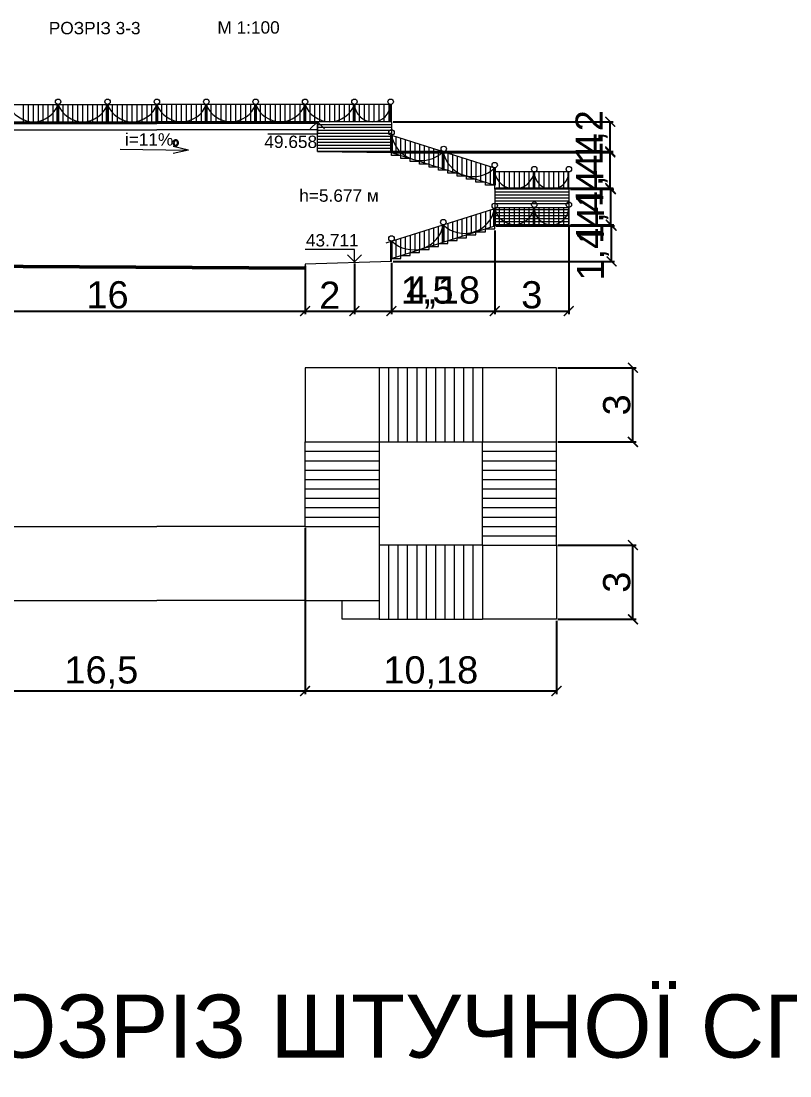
# Model space of a CAD drawing. Header units: millimetres. Extents: x -2123 to 34701, y -1286 to 835.
# Drawn here: x 32.93 to 64.07, y -354.2 to -311.5 of the extents above; entities that cross this region are included whole.
import ezdxf

# ---------------------------------------------------------------- set-up
doc = ezdxf.new("R2010")
doc.units = ezdxf.units.MM
doc.layers.get('0').update_dxf_attribs({"lineweight": 15})
doc.layers.add('RAZMERU', color=7, linetype='Continuous', lineweight=15)
doc.layers.add('вертикалка', color=6, linetype='Continuous', lineweight=15)
doc.styles.get("Standard").update_dxf_attribs({"font": 'arial.ttf'})
doc.dimstyles.new('Переход', dxfattribs={"dimscale": 0.1, "dimtxt": 11, "dimasz": 4, "dimexe": 1.25, "dimexo": 0.625, "dimgap": 0.9, "dimtad": 1, "dimtxsty": 'Standard', "dimblk": 'ARCHTICK', "dimcen": 2.5, "dimadec": 0, "dimazin": 0, "dimtfac": 1, "dimtmove": 0, "dimatfit": 3, "dimldrblk": 'ARCHTICK', "dimfxl": 1, "dimarcsym": 0})

# ---------------------------------------------------------------- blocks, each defined once
blk = doc.blocks.new('21')
blk.add_lwpolyline([(0, 0), (0, 700)])
blk = doc.blocks.new('_ArchTick')
at = {"color": 0, "linetype": 'ByBlock', "const_width": 0.15}
blk.add_lwpolyline([(-0.5, -0.5), (0.5, 0.5)], dxfattribs=at)
blk = doc.blocks.new('*D326')
at = {"layer": 'Defpoints', "color": 0, "transparency": 16777216}
for p in [(28.433, -321.405), (44.433, -321.551), (44.433, -323.243)]:
    blk.add_point(p, dxfattribs=at)
at = {"layer": 'RAZMERU', "color": 0, "lineweight": -2, "transparency": 16777216}
for p, q in [((28.433, -321.467), (28.433, -323.368)), ((44.433, -321.614), (44.433, -323.368)), ((28.433, -323.243), (44.433, -323.243))]:
    blk.add_line(p, q, dxfattribs=at)
at = {"layer": 'RAZMERU', "color": 0, "lineweight": -2, "transparency": 16777216, "xscale": 0.4, "yscale": 0.4, "zscale": 0.4, "rotation": 180}
blk.add_blockref('_ArchTick', (28.433, -323.243), dxfattribs=at)
at = {"layer": 'RAZMERU', "color": 0, "lineweight": -2, "transparency": 16777216, "xscale": 0.4, "yscale": 0.4, "zscale": 0.4}
blk.add_blockref('_ArchTick', (44.433, -323.243), dxfattribs=at)
at = {"layer": 'RAZMERU', "color": 0, "transparency": 16777216, "insert": (36.433, -322.591), "char_height": 1.1, "attachment_point": 5}
blk.add_mtext('16', dxfattribs=at)
blk = doc.blocks.new('*D327')
at = {"layer": 'Defpoints', "color": 0, "transparency": 16777216}
for p in [(44.433, -321.35), (46.433, -321.255), (46.433, -323.243)]:
    blk.add_point(p, dxfattribs=at)
at = {"layer": 'RAZMERU', "color": 0, "lineweight": -2, "transparency": 16777216}
for p, q in [((44.433, -321.412), (44.433, -323.368)), ((46.433, -321.317), (46.433, -323.368)), ((44.433, -323.243), (46.433, -323.243))]:
    blk.add_line(p, q, dxfattribs=at)
at = {"layer": 'RAZMERU', "color": 0, "lineweight": -2, "transparency": 16777216, "xscale": 0.4, "yscale": 0.4, "zscale": 0.4, "rotation": 180}
blk.add_blockref('_ArchTick', (44.433, -323.243), dxfattribs=at)
at = {"layer": 'RAZMERU', "color": 0, "lineweight": -2, "transparency": 16777216, "xscale": 0.4, "yscale": 0.4, "zscale": 0.4}
blk.add_blockref('_ArchTick', (46.433, -323.243), dxfattribs=at)
at = {"layer": 'RAZMERU', "color": 0, "transparency": 16777216, "insert": (45.433, -322.6), "char_height": 1.1, "attachment_point": 5}
blk.add_mtext('2', dxfattribs=at)
blk = doc.blocks.new('*D328')
at = {"layer": 'Defpoints', "color": 0, "transparency": 16777216}
for p in [(46.433, -321.255), (47.933, -321.232), (47.933, -323.243)]:
    blk.add_point(p, dxfattribs=at)
at = {"layer": 'RAZMERU', "color": 0, "lineweight": -2, "transparency": 16777216}
for p, q in [((46.433, -321.317), (46.433, -323.368)), ((47.933, -321.295), (47.933, -323.368)), ((46.433, -323.243), (47.933, -323.243)), ((47.933, -323.243), (50.42, -323.243))]:
    blk.add_line(p, q, dxfattribs=at)
at = {"layer": 'RAZMERU', "color": 0, "lineweight": -2, "transparency": 16777216, "xscale": 0.4, "yscale": 0.4, "zscale": 0.4, "rotation": 180}
blk.add_blockref('_ArchTick', (46.433, -323.243), dxfattribs=at)
at = {"layer": 'RAZMERU', "color": 0, "lineweight": -2, "transparency": 16777216, "xscale": 0.4, "yscale": 0.4, "zscale": 0.4}
blk.add_blockref('_ArchTick', (47.933, -323.243), dxfattribs=at)
at = {"layer": 'RAZMERU', "color": 0, "transparency": 16777216, "insert": (49.377, -322.492), "char_height": 1.1, "attachment_point": 5}
blk.add_mtext('1,5', dxfattribs=at)
blk = doc.blocks.new('*D329')
at = {"layer": 'Defpoints', "color": 0, "transparency": 16777216}
for p in [(52.113, -319.912), (47.933, -321.232), (52.113, -323.243)]:
    blk.add_point(p, dxfattribs=at)
at = {"layer": 'RAZMERU', "color": 0, "lineweight": -2, "transparency": 16777216}
for p, q in [((52.113, -319.975), (52.113, -323.368)), ((47.933, -321.295), (47.933, -323.368)), ((47.933, -323.243), (52.113, -323.243))]:
    blk.add_line(p, q, dxfattribs=at)
at = {"layer": 'RAZMERU', "color": 0, "lineweight": -2, "transparency": 16777216, "xscale": 0.4, "yscale": 0.4, "zscale": 0.4, "rotation": 180}
blk.add_blockref('_ArchTick', (47.933, -323.243), dxfattribs=at)
at = {"layer": 'RAZMERU', "color": 0, "lineweight": -2, "transparency": 16777216, "xscale": 0.4, "yscale": 0.4, "zscale": 0.4}
blk.add_blockref('_ArchTick', (52.113, -323.243), dxfattribs=at)
at = {"layer": 'RAZMERU', "color": 0, "transparency": 16777216, "insert": (50.023, -322.492), "char_height": 1.1, "attachment_point": 5}
blk.add_mtext('4,18', dxfattribs=at)
blk = doc.blocks.new('*D330')
at = {"layer": 'Defpoints', "color": 0, "transparency": 16777216}
for p in [(55.113, -319.747), (52.113, -319.912), (55.113, -323.243)]:
    blk.add_point(p, dxfattribs=at)
at = {"layer": 'RAZMERU', "color": 0, "lineweight": -2, "transparency": 16777216}
for p, q in [((55.113, -319.81), (55.113, -323.368)), ((52.113, -319.975), (52.113, -323.368)), ((52.113, -323.243), (55.113, -323.243))]:
    blk.add_line(p, q, dxfattribs=at)
at = {"layer": 'RAZMERU', "color": 0, "lineweight": -2, "transparency": 16777216, "xscale": 0.4, "yscale": 0.4, "zscale": 0.4, "rotation": 180}
blk.add_blockref('_ArchTick', (52.113, -323.243), dxfattribs=at)
at = {"layer": 'RAZMERU', "color": 0, "lineweight": -2, "transparency": 16777216, "xscale": 0.4, "yscale": 0.4, "zscale": 0.4}
blk.add_blockref('_ArchTick', (55.113, -323.243), dxfattribs=at)
at = {"layer": 'RAZMERU', "color": 0, "transparency": 16777216, "insert": (53.613, -322.591), "char_height": 1.1, "attachment_point": 5}
blk.add_mtext('3', dxfattribs=at)
blk = doc.blocks.new('*D336')
at = {"layer": 'Defpoints', "color": 0, "transparency": 16777216}
for p in [(52.113, -319.792), (56.845, -319.792), (47.933, -321.232)]:
    blk.add_point(p, dxfattribs=at)
at = {"layer": 'RAZMERU', "color": 0, "lineweight": -2, "transparency": 16777216}
for p, q in [((52.175, -319.792), (56.97, -319.792)), ((56.845, -321.232), (56.845, -319.792)), ((47.995, -321.232), (56.97, -321.232))]:
    blk.add_line(p, q, dxfattribs=at)
at = {"layer": 'RAZMERU', "color": 0, "lineweight": -2, "transparency": 16777216, "xscale": 0.4, "yscale": 0.4, "zscale": 0.4}
for p, rotation in [((56.845, -319.792), 90), ((56.845, -321.232), 270)]:
    blk.add_blockref('_ArchTick', p, dxfattribs=dict(at, rotation=rotation))
at = {"layer": 'RAZMERU', "color": 0, "transparency": 16777216, "insert": (56.094, -320.512), "char_height": 1.1, "attachment_point": 5, "rotation": 90}
blk.add_mtext('1,44', dxfattribs=at)
blk = doc.blocks.new('*D337')
at = {"layer": 'Defpoints', "color": 0, "transparency": 16777216}
for p in [(55.113, -318.307), (56.813, -318.307), (55.113, -319.747)]:
    blk.add_point(p, dxfattribs=at)
at = {"layer": 'RAZMERU', "color": 0, "lineweight": -2, "transparency": 16777216}
for p, q in [((55.175, -318.307), (56.938, -318.307)), ((56.813, -319.747), (56.813, -318.307)), ((55.175, -319.747), (56.938, -319.747))]:
    blk.add_line(p, q, dxfattribs=at)
at = {"layer": 'RAZMERU', "color": 0, "lineweight": -2, "transparency": 16777216, "xscale": 0.4, "yscale": 0.4, "zscale": 0.4}
for p, rotation in [((56.813, -318.307), 90), ((56.813, -319.747), 270)]:
    blk.add_blockref('_ArchTick', p, dxfattribs=dict(at, rotation=rotation))
at = {"layer": 'RAZMERU', "color": 0, "transparency": 16777216, "insert": (56.062, -319.027), "char_height": 1.1, "attachment_point": 5, "rotation": 90}
blk.add_mtext('1,44', dxfattribs=at)
blk = doc.blocks.new('*D338')
at = {"layer": 'Defpoints', "color": 0, "transparency": 16777216}
for p in [(47.933, -316.822), (56.789, -316.822), (52.113, -318.262)]:
    blk.add_point(p, dxfattribs=at)
at = {"layer": 'RAZMERU', "color": 0, "lineweight": -2, "transparency": 16777216}
for p, q in [((47.995, -316.822), (56.914, -316.822)), ((56.789, -318.262), (56.789, -316.822)), ((52.175, -318.262), (56.914, -318.262))]:
    blk.add_line(p, q, dxfattribs=at)
at = {"layer": 'RAZMERU', "color": 0, "lineweight": -2, "transparency": 16777216, "xscale": 0.4, "yscale": 0.4, "zscale": 0.4}
for p, rotation in [((56.789, -316.822), 90), ((56.789, -318.262), 270)]:
    blk.add_blockref('_ArchTick', p, dxfattribs=dict(at, rotation=rotation))
at = {"layer": 'RAZMERU', "color": 0, "transparency": 16777216, "insert": (56.038, -317.542), "char_height": 1.1, "attachment_point": 5, "rotation": 90}
blk.add_mtext('1,44', dxfattribs=at)
blk = doc.blocks.new('*D339')
at = {"layer": 'Defpoints', "color": 0, "transparency": 16777216}
for p in [(47.933, -315.577), (56.789, -315.577), (47.933, -316.777)]:
    blk.add_point(p, dxfattribs=at)
at = {"layer": 'RAZMERU', "color": 0, "lineweight": -2, "transparency": 16777216}
for p, q in [((47.995, -315.577), (56.914, -315.577)), ((56.789, -316.777), (56.789, -315.577)), ((47.995, -316.777), (56.914, -316.777))]:
    blk.add_line(p, q, dxfattribs=at)
at = {"layer": 'RAZMERU', "color": 0, "lineweight": -2, "transparency": 16777216, "xscale": 0.4, "yscale": 0.4, "zscale": 0.4}
for p, rotation in [((56.789, -315.577), 90), ((56.789, -316.777), 270)]:
    blk.add_blockref('_ArchTick', p, dxfattribs=dict(at, rotation=rotation))
at = {"layer": 'RAZMERU', "color": 0, "transparency": 16777216, "insert": (56.038, -316.177), "char_height": 1.1, "attachment_point": 5, "rotation": 90}
blk.add_mtext('1,2', dxfattribs=at)
blk = doc.blocks.new('*D342')
at = {"layer": 'Defpoints', "color": 0, "transparency": 16777216}
for p in [(27.933, -331.96), (44.433, -331.96), (44.433, -338.621)]:
    blk.add_point(p, dxfattribs=at)
at = {"layer": 'RAZMERU', "color": 0, "lineweight": -2, "transparency": 16777216}
for p, q in [((27.933, -332.023), (27.933, -338.746)), ((44.433, -332.023), (44.433, -338.746)), ((27.933, -338.621), (44.433, -338.621))]:
    blk.add_line(p, q, dxfattribs=at)
at = {"layer": 'RAZMERU', "color": 0, "lineweight": -2, "transparency": 16777216, "xscale": 0.4, "yscale": 0.4, "zscale": 0.4, "rotation": 180}
blk.add_blockref('_ArchTick', (27.933, -338.621), dxfattribs=at)
at = {"layer": 'RAZMERU', "color": 0, "lineweight": -2, "transparency": 16777216, "xscale": 0.4, "yscale": 0.4, "zscale": 0.4}
blk.add_blockref('_ArchTick', (44.433, -338.621), dxfattribs=at)
at = {"layer": 'RAZMERU', "color": 0, "transparency": 16777216, "insert": (36.183, -337.87), "char_height": 1.1, "attachment_point": 5}
blk.add_mtext('16,5', dxfattribs=at)
blk = doc.blocks.new('*D343')
at = {"layer": 'Defpoints', "color": 0, "transparency": 16777216}
for p in [(44.433, -331.96), (54.613, -335.719), (54.613, -338.621)]:
    blk.add_point(p, dxfattribs=at)
at = {"layer": 'RAZMERU', "color": 0, "lineweight": -2, "transparency": 16777216}
for p, q in [((44.433, -332.023), (44.433, -338.746)), ((54.613, -335.782), (54.613, -338.746)), ((44.433, -338.621), (54.613, -338.621))]:
    blk.add_line(p, q, dxfattribs=at)
at = {"layer": 'RAZMERU', "color": 0, "lineweight": -2, "transparency": 16777216, "xscale": 0.4, "yscale": 0.4, "zscale": 0.4, "rotation": 180}
blk.add_blockref('_ArchTick', (44.433, -338.621), dxfattribs=at)
at = {"layer": 'RAZMERU', "color": 0, "lineweight": -2, "transparency": 16777216, "xscale": 0.4, "yscale": 0.4, "zscale": 0.4}
blk.add_blockref('_ArchTick', (54.613, -338.621), dxfattribs=at)
at = {"layer": 'RAZMERU', "color": 0, "transparency": 16777216, "insert": (49.523, -337.87), "char_height": 1.1, "attachment_point": 5}
blk.add_mtext('10,18', dxfattribs=at)
blk = doc.blocks.new('*D344')
at = {"layer": 'Defpoints', "color": 0, "transparency": 16777216}
for p in [(54.613, -332.719), (57.71, -332.719), (54.613, -335.719)]:
    blk.add_point(p, dxfattribs=at)
at = {"layer": 'RAZMERU', "color": 0, "lineweight": -2, "transparency": 16777216}
for p, q in [((54.675, -332.719), (57.835, -332.719)), ((57.71, -335.719), (57.71, -332.719)), ((54.675, -335.719), (57.835, -335.719))]:
    blk.add_line(p, q, dxfattribs=at)
at = {"layer": 'RAZMERU', "color": 0, "lineweight": -2, "transparency": 16777216, "xscale": 0.4, "yscale": 0.4, "zscale": 0.4}
for p, rotation in [((57.71, -332.719), 90), ((57.71, -335.719), 270)]:
    blk.add_blockref('_ArchTick', p, dxfattribs=dict(at, rotation=rotation))
at = {"layer": 'RAZMERU', "color": 0, "transparency": 16777216, "insert": (57.058, -334.219), "char_height": 1.1, "attachment_point": 5, "rotation": 90}
blk.add_mtext('3', dxfattribs=at)
blk = doc.blocks.new('*D345')
at = {"layer": 'Defpoints', "color": 0, "transparency": 16777216}
for p in [(54.613, -325.54), (57.71, -325.54), (54.613, -328.54)]:
    blk.add_point(p, dxfattribs=at)
at = {"layer": 'RAZMERU', "color": 0, "lineweight": -2, "transparency": 16777216}
for p, q in [((54.675, -325.54), (57.835, -325.54)), ((57.71, -328.54), (57.71, -325.54)), ((54.675, -328.54), (57.835, -328.54))]:
    blk.add_line(p, q, dxfattribs=at)
at = {"layer": 'RAZMERU', "color": 0, "lineweight": -2, "transparency": 16777216, "xscale": 0.4, "yscale": 0.4, "zscale": 0.4}
for p, rotation in [((57.71, -325.54), 90), ((57.71, -328.54), 270)]:
    blk.add_blockref('_ArchTick', p, dxfattribs=dict(at, rotation=rotation))
at = {"layer": 'RAZMERU', "color": 0, "transparency": 16777216, "insert": (57.058, -327.04), "char_height": 1.1, "attachment_point": 5, "rotation": 90}
blk.add_mtext('3', dxfattribs=at)

msp = doc.modelspace()

# ---------------------------------------------------------------- linework, layer by layer
for p, q in [((55.113, -317.607), (52.113, -317.607)), ((53.683, -318.307), (53.683, -317.607)), ((53.743, -318.307), (53.743, -317.607)), ((55.083, -318.307), (55.083, -317.607)), ((55.113, -318.307), (55.113, -317.607)), ((53.683, -319.747), (53.683, -319.047)), ((53.743, -319.747), (53.743, -319.047)), ((47.433, -325.54), (44.433, -325.54)), ((44.433, -325.54), (44.433, -328.54)), ((44.433, -328.54), (47.433, -328.54)), ((51.613, -328.539), (54.613, -328.539)), ((44.433, -328.92), (47.433, -328.92)), ((51.613, -328.919), (54.613, -328.919)), ((44.433, -329.3), (47.433, -329.3)), ((51.613, -329.299), (54.613, -329.299)), ((44.433, -329.68), (47.433, -329.68)), ((44.433, -330.06), (47.433, -330.06)), ((51.613, -329.679), (54.613, -329.679)), ((51.613, -330.059), (54.613, -330.059)), ((44.433, -330.44), (47.433, -330.44)), ((51.613, -330.439), (54.613, -330.439)), ((44.433, -330.82), (47.433, -330.82)), ((51.613, -330.819), (54.613, -330.819)), ((44.433, -331.2), (47.433, -331.2)), ((51.613, -331.199), (54.613, -331.199)), ((44.433, -331.58), (47.433, -331.58)), ((51.613, -331.579), (54.613, -331.579)), ((44.433, -331.96), (47.433, -331.96)), ((51.613, -331.959), (54.613, -331.959)), ((51.613, -332.339), (54.613, -332.339)), ((51.613, -332.719), (54.613, -332.719)), ((54.613, -332.719), (54.613, -335.719)), ((44.433, -334.96), (47.433, -334.96)), ((54.613, -335.719), (51.613, -335.719))]:
    msp.add_line(p, q)
for points in [[(24.933, -314.877), (38.468, -314.877)], [(33.033, -315.577), (33.033, -314.877)], [(33.233, -315.577), (33.233, -314.877)], [(33.433, -315.577), (33.433, -314.877)], [(33.633, -315.577), (33.633, -314.877)], [(33.833, -315.577), (33.833, -314.877)], [(34.033, -315.577), (34.033, -314.877)], [(34.233, -315.577), (34.233, -314.877)], [(34.398, -315.577), (34.398, -314.877)], [(34.433, -315.577), (34.433, -314.877)], [(34.468, -315.577), (34.468, -314.877)], [(34.633, -315.577), (34.633, -314.877)], [(34.833, -315.577), (34.833, -314.877)], [(35.033, -315.577), (35.033, -314.877)], [(35.233, -315.577), (35.233, -314.877)], [(35.433, -315.577), (35.433, -314.877)], [(35.633, -315.577), (35.633, -314.877)], [(35.833, -315.577), (35.833, -314.877)], [(36.033, -315.577), (36.033, -314.877)], [(36.233, -315.577), (36.233, -314.877)], [(36.398, -315.577), (36.398, -314.877)], [(36.433, -315.577), (36.433, -314.877)], [(36.468, -315.577), (36.468, -314.877)], [(36.633, -315.577), (36.633, -314.877)], [(36.833, -315.577), (36.833, -314.877)], [(37.033, -315.577), (37.033, -314.877)], [(37.233, -315.577), (37.233, -314.877)], [(37.433, -315.577), (37.433, -314.877)], [(37.633, -315.577), (37.633, -314.877)], [(37.833, -315.577), (37.833, -314.877)], [(38.033, -315.577), (38.033, -314.877)], [(38.233, -315.577), (38.233, -314.877)], [(38.398, -315.577), (38.398, -314.877)], [(47.933, -314.877), (38.398, -314.877)], [(38.433, -315.577), (38.433, -314.877)], [(38.433, -315.577), (38.433, -314.877)], [(38.433, -315.577), (38.433, -314.877)], [(38.433, -315.577), (38.433, -314.877)], [(38.468, -315.577), (38.468, -314.877)], [(38.633, -315.577), (38.633, -314.877)], [(38.833, -315.577), (38.833, -314.877)], [(39.033, -315.577), (39.033, -314.877)], [(39.233, -315.577), (39.233, -314.877)], [(39.433, -315.577), (39.433, -314.877)], [(39.633, -315.577), (39.633, -314.877)], [(39.833, -315.577), (39.833, -314.877)], [(40.033, -315.577), (40.033, -314.877)], [(40.233, -315.577), (40.233, -314.877)], [(40.398, -315.577), (40.398, -314.877)], [(40.433, -315.577), (40.433, -314.877)], [(40.468, -315.577), (40.468, -314.877)], [(40.633, -315.577), (40.633, -314.877)], [(40.833, -315.577), (40.833, -314.877)], [(41.033, -315.577), (41.033, -314.877)], [(41.233, -315.577), (41.233, -314.877)], [(41.433, -315.577), (41.433, -314.877)], [(41.633, -315.577), (41.633, -314.877)], [(41.833, -315.577), (41.833, -314.877)], [(42.033, -315.577), (42.033, -314.877)], [(42.233, -315.577), (42.233, -314.877)], [(42.398, -315.577), (42.398, -314.877)], [(42.433, -315.577), (42.433, -314.877)], [(42.468, -315.577), (42.468, -314.877)], [(42.633, -315.577), (42.633, -314.877)], [(42.833, -315.577), (42.833, -314.877)], [(43.033, -315.577), (43.033, -314.877)], [(43.233, -315.577), (43.233, -314.877)], [(43.433, -315.577), (43.433, -314.877)], [(43.633, -315.577), (43.633, -314.877)], [(43.833, -315.577), (43.833, -314.877)], [(44.033, -315.577), (44.033, -314.877)], [(44.233, -315.577), (44.233, -314.877)], [(44.398, -315.577), (44.398, -314.877)], [(44.433, -315.577), (44.433, -314.877)], [(44.468, -315.577), (44.468, -314.877)], [(44.633, -315.577), (44.633, -314.877)], [(44.833, -315.577), (44.833, -314.877)], [(45.033, -315.577), (45.033, -314.877)], [(45.233, -315.577), (45.233, -314.877)], [(45.433, -315.577), (45.433, -314.877)], [(45.633, -315.577), (45.633, -314.877)], [(45.833, -315.577), (45.833, -314.877)], [(46.033, -315.577), (46.033, -314.877)], [(46.233, -315.577), (46.233, -314.877)], [(46.398, -315.577), (46.398, -314.877)], [(46.433, -315.577), (46.433, -314.877)], [(46.468, -315.577), (46.468, -314.877)], [(46.633, -315.577), (46.633, -314.877)], [(46.833, -315.577), (46.833, -314.877)], [(47.033, -315.577), (47.033, -314.877)], [(47.233, -315.577), (47.233, -314.877)], [(47.433, -315.577), (47.433, -314.877)], [(47.633, -315.577), (47.633, -314.877)], [(47.833, -315.577), (47.833, -314.877)], [(47.863, -315.577), (47.863, -314.877)], [(47.898, -315.577), (47.898, -314.877)], [(47.933, -315.577), (47.933, -314.877)], [(27.933, -315.577), (38.433, -315.577)], [(27.933, -315.602), (38.433, -315.602)], [(27.933, -315.652), (38.433, -315.652)], [(27.933, -315.902), (38.433, -315.902)], [(47.933, -315.577), (38.433, -315.577)], [(44.931, -315.602), (38.433, -315.602)], [(44.931, -315.652), (38.433, -315.652)], [(44.931, -315.902), (38.433, -315.902)], [(44.931, -315.577), (44.931, -316.077), (42.931, -316.077)], [(44.931, -315.577), (44.643, -315.865)], [(44.931, -315.577), (45.22, -315.865)], [(44.933, -316.777), (44.933, -315.577)], [(47.933, -315.697), (44.933, -315.697)], [(47.933, -315.817), (44.933, -315.817)], [(47.933, -315.937), (44.933, -315.937)], [(47.933, -315.577), (47.933, -316.822)], [(47.933, -316.057), (44.933, -316.057)], [(47.933, -316.177), (44.933, -316.177)], [(47.933, -316.297), (44.933, -316.297)], [(47.893, -316.115), (47.893, -316.822)], [(47.933, -316.122), (52.143, -317.452)], [(47.933, -316.122), (47.933, -316.822)], [(47.966, -316.117), (47.966, -316.833)], [(47.933, -316.417), (44.933, -316.417)], [(47.933, -316.537), (44.933, -316.537)], [(47.933, -316.657), (44.933, -316.657)], [(47.933, -316.777), (44.933, -316.777)], [(44.933, -316.777), (47.933, -316.822)], [(52.113, -318.262), (52.113, -318.142), (51.733, -318.142), (51.733, -318.022), (51.353, -318.022), (51.353, -317.902), (50.973, -317.902), (50.973, -317.782), (50.593, -317.782), (50.593, -317.662), (50.213, -317.662), (50.213, -317.542), (49.833, -317.542), (49.833, -317.422), (49.453, -317.422), (49.453, -317.302), (49.073, -317.302), (49.073, -317.182), (48.693, -317.182), (48.693, -317.062), (48.313, -317.062), (48.313, -316.942), (47.933, -316.942), (47.933, -316.822)], [(47.933, -316.822), (52.113, -318.142)], [(49.998, -317.474), (49.998, -316.774)], [(50.061, -317.494), (50.061, -316.794)], [(52.083, -318.133), (52.083, -317.433)], [(52.143, -318.142), (52.143, -317.437)], [(52.113, -318.262), (52.113, -319.747)], [(55.113, -318.307), (52.113, -318.262)], [(55.113, -318.307), (52.113, -318.307)], [(52.113, -318.319), (52.113, -319.759)], [(55.113, -318.427), (52.113, -318.427)], [(55.113, -318.307), (55.113, -319.747)], [(55.113, -318.547), (52.113, -318.547)], [(55.113, -318.667), (52.113, -318.667)], [(55.113, -318.787), (52.113, -318.787)], [(55.113, -318.907), (52.113, -318.907)], [(47.718, -320.48), (52.113, -319.092)], [(52.078, -319.803), (52.078, -319.103)], [(52.113, -319.047), (55.113, -319.047)], [(52.113, -319.792), (52.113, -319.058)], [(55.113, -319.147), (52.113, -319.147)], [(55.113, -319.267), (52.113, -319.267)], [(55.113, -319.387), (52.113, -319.387)], [(52.148, -319.792), (52.148, -319.087)], [(55.113, -319.747), (55.113, -319.047)], [(47.933, -321.232), (47.933, -321.112), (48.313, -321.112), (48.313, -320.992), (48.693, -320.992), (48.693, -320.872), (49.073, -320.872), (49.073, -320.752), (49.453, -320.752), (49.453, -320.632), (49.833, -320.632), (49.833, -320.512), (50.213, -320.512), (50.213, -320.392), (50.593, -320.392), (50.593, -320.272), (50.973, -320.272), (50.973, -320.152), (51.353, -320.152), (51.353, -320.032), (51.733, -320.032), (51.733, -319.912), (52.113, -319.912), (52.113, -319.792)], [(47.933, -321.112), (52.113, -319.792)], [(49.996, -320.461), (49.996, -319.761)], [(50.066, -320.439), (50.066, -319.739)], [(55.113, -319.507), (52.113, -319.507)], [(55.113, -319.627), (52.113, -319.627)], [(52.113, -319.792), (55.113, -319.747)], [(55.113, -319.747), (52.113, -319.747)], [(47.903, -321.233), (47.903, -320.422)], [(47.933, -321.112), (47.933, -320.412)], [(47.963, -321.103), (47.963, -320.403)], [(46.433, -321.255), (46.433, -320.755), (44.433, -320.755)], [(46.433, -321.255), (46.145, -320.967)], [(46.433, -321.255), (46.145, -320.967)], [(46.433, -321.255), (46.721, -320.967)], [(47.933, -321.232), (44.433, -321.35)], [(44.433, -321.35), (44.433, -321.5)], [(51.613, -325.54), (47.433, -325.54)], [(47.433, -325.54), (47.433, -328.54)], [(47.813, -325.54), (47.813, -328.54)], [(48.193, -325.54), (48.193, -328.54)], [(48.573, -325.54), (48.573, -328.54)], [(48.953, -325.54), (48.953, -328.54)], [(49.333, -325.54), (49.333, -328.54)], [(49.713, -325.54), (49.713, -328.54)], [(50.093, -325.54), (50.093, -328.54)], [(50.473, -325.54), (50.473, -328.54)], [(50.853, -325.54), (50.853, -328.54)], [(51.233, -325.54), (51.233, -328.54)], [(54.613, -328.54), (54.613, -325.54), (51.613, -325.54), (51.613, -328.539)], [(44.433, -331.96), (44.433, -328.54)], [(47.433, -328.54), (51.613, -328.54)], [(47.433, -328.54), (47.433, -332.719)], [(51.613, -332.719), (51.613, -328.539)], [(54.613, -332.719), (54.613, -328.539)], [(27.933, -331.96), (38.433, -331.96)], [(44.433, -331.96), (38.433, -331.96)], [(47.433, -332.719), (47.433, -335.719), (45.933, -335.719)], [(51.613, -332.719), (47.433, -332.719)], [(47.813, -332.719), (47.813, -335.719)], [(48.193, -332.719), (48.193, -335.719)], [(48.573, -332.719), (48.573, -335.719)], [(48.953, -332.719), (48.953, -335.719)], [(49.333, -332.719), (49.333, -335.719)], [(49.713, -332.719), (49.713, -335.719)], [(50.093, -332.719), (50.093, -335.719)], [(50.473, -332.719), (50.473, -335.719)], [(50.853, -332.719), (50.853, -335.719)], [(51.233, -332.719), (51.233, -335.719)], [(51.613, -332.719), (51.613, -335.719)], [(27.933, -334.96), (38.433, -334.96)], [(44.433, -334.96), (38.433, -334.96)], [(45.933, -335.719), (45.933, -334.96)], [(47.433, -335.719), (51.613, -335.719)]]:
    msp.add_lwpolyline(points)
at = {"lineweight": 50}
msp.add_lwpolyline([(44.433, -321.5), (28.433, -321.405)], dxfattribs=at)
for centre in [(34.433, -314.768), (36.433, -314.768), (38.433, -314.768), (38.433, -314.768), (40.433, -314.768), (42.433, -314.768), (44.433, -314.768), (46.433, -314.768), (47.898, -314.768), (47.933, -316.013), (50.048, -316.676), (52.113, -317.332), (53.715, -317.498), (55.115, -317.498), (52.113, -318.983), (53.715, -318.937), (55.115, -318.937), (50.031, -319.64), (47.933, -320.302)]:
    msp.add_circle(centre, 0.11)
for centre, radius, start, end in [((33.433, -314.513), 1.064, 200.016, 339.984), ((35.433, -314.513), 1.064, 200.016, 339.984), ((37.433, -314.513), 1.064, 200.016, 339.984), ((39.433, -314.513), 1.064, 200.016, 339.984), ((41.433, -314.513), 1.064, 200.016, 339.984), ((43.433, -314.513), 1.064, 200.016, 339.984), ((45.433, -314.513), 1.064, 200.016, 339.984), ((47.165, -314.844), 0.733, 182.5994, 357.4006), ((49.154, -315.908), 1.24, 189.9715, 314.9774), ((51.243, -316.571), 1.231, 190.0187, 314.9302), ((52.911, -317.484), 0.812, 188.7549, 351.2451), ((54.413, -317.607), 0.7, 180, 0), ((50.894, -318.858), 1.241, 225.9303, 349.1209), ((52.911, -318.924), 0.812, 188.7549, 351.2451), ((54.413, -319.047), 0.7, 180, 0), ((48.816, -319.528), 1.235, 225.3802, 349.6709)]:
    msp.add_arc(centre, radius, start, end)
at = {"lineweight": 30, "extrusion": (0, 0, -1)}
msp.add_ellipse((39.194, -316.436), major_axis=(0, 0.116), ratio=0.757775, dxfattribs=at)
at = {"layer": 'RAZMERU'}
for points in [[(36.951, -316.692), (39.715, -316.732)], [(39.715, -316.732), (39.093, -316.86)], [(39.715, -316.732), (39.097, -316.586)]]:
    msp.add_lwpolyline(points, dxfattribs=at)

# ---------------------------------------------------------------- block references
at = {"xscale": -0.001, "yscale": 0.001, "zscale": 0.001}
for p in [(48.124, -316.883), (48.314, -316.943), (48.505, -317.003), (48.696, -317.063), (48.886, -317.124), (49.077, -317.184), (49.268, -317.244), (49.459, -317.304), (49.649, -317.364), (49.84, -317.425), (50.031, -317.485), (50.222, -317.545), (50.412, -317.605), (50.603, -317.666), (50.794, -317.726), (50.984, -317.786), (51.175, -317.846), (51.366, -317.906), (51.557, -317.967), (51.747, -318.027), (51.938, -318.087), (52.113, -318.142), (52.113, -318.307), (52.313, -318.307), (52.513, -318.307), (52.713, -318.307), (52.913, -318.307), (53.113, -318.307), (53.313, -318.307), (53.513, -318.307), (53.713, -318.307), (53.913, -318.307), (54.113, -318.307), (54.313, -318.307), (54.513, -318.307), (54.713, -318.307), (54.913, -318.307), (51.175, -320.089), (51.366, -320.028), (51.557, -319.968), (51.747, -319.908), (51.938, -319.848), (52.313, -319.747), (52.513, -319.747), (52.713, -319.747), (52.913, -319.747), (53.113, -319.747), (53.313, -319.747), (53.513, -319.747), (53.713, -319.747), (53.913, -319.747), (54.113, -319.747), (54.313, -319.747), (54.513, -319.747), (54.713, -319.747), (54.913, -319.747), (55.113, -319.747), (49.84, -320.51), (50.031, -320.45), (50.222, -320.39), (50.412, -320.329), (50.603, -320.269), (50.794, -320.209), (50.984, -320.149), (48.505, -320.932), (48.696, -320.871), (48.886, -320.811), (49.077, -320.751), (49.268, -320.691), (49.459, -320.631), (49.649, -320.57), (48.124, -321.052), (48.314, -320.992)]:
    msp.add_blockref('21', p, dxfattribs=at)

# ---------------------------------------------------------------- texts
for s, height, p in [('РОЗРІЗ 3-3', 0.5, (34.055, -312.037)), ('М 1:100', 0.5, (40.883, -312.011)), ('ПОВЗДОВЖНІЙ РОЗРІЗ ШТУЧНОЇ СПОРУДИ 2-2', 2.553, (1.362, -353.464))]:
    msp.add_text(s, height=height).set_placement(p)
at = {"layer": 'вертикалка'}
for s, p in [('i=11%%%', (37.135, -316.543)), ('49.658', (42.785, -316.64)), ('h=5.677 м', (44.199, -318.817)), ('43.711', (44.466, -320.627))]:
    msp.add_text(s, height=0.5, dxfattribs=at).set_placement(p)

# ---------------------------------------------------------------- dimensions: what is measured, and where the dimension line sits
at = {"layer": 'RAZMERU'}
for base, p1, p2, picture, middle in [((56.789, -315.577), (47.933, -316.777), (47.933, -315.577), '*D339', (56.789, -316.177)), ((56.789, -316.822), (52.113, -318.262), (47.933, -316.822), '*D338', (56.789, -317.542)), ((56.813, -318.307), (55.113, -319.747), (55.113, -318.307), '*D337', (56.813, -319.027)), ((56.845, -319.792), (47.933, -321.232), (52.113, -319.792), '*D336', (56.845, -320.512))]:
    dim = msp.add_linear_dim(base=base, p1=p1, p2=p2, angle=90, dimstyle='Переход', dxfattribs=at)
    dim.commit()
    dim.dimension.update_dxf_attribs({"geometry": picture, "text_midpoint": middle, "dimtype": 160})
for base, p1, p2, picture, middle in [((55.113, -323.243), (52.113, -319.912), (55.113, -319.747), '*D330', (53.613, -322.591)), ((52.113, -323.243), (47.933, -321.232), (52.113, -319.912), '*D329', (50.023, -322.492)), ((44.433, -323.243), (28.433, -321.405), (44.433, -321.551), '*D326', (36.433, -322.591)), ((46.433, -323.243), (44.433, -321.35), (46.433, -321.255), '*D327', (45.433, -322.6)), ((47.933, -323.243), (46.433, -321.255), (47.933, -321.232), '*D328', (49.377, -322.492)), ((44.433, -338.621), (27.933, -331.96), (44.433, -331.96), '*D342', (36.183, -337.87)), ((54.613, -338.621), (44.433, -331.96), (54.613, -335.719), '*D343', (49.523, -337.87))]:
    dim = msp.add_linear_dim(base=base, p1=p1, p2=p2, dimstyle='Переход', dxfattribs=at)
    dim.commit()
    dim.dimension.update_dxf_attribs({"geometry": picture, "text_midpoint": middle})
for base, p1, p2, picture, middle in [((57.71, -325.54), (54.613, -328.54), (54.613, -325.54), '*D345', (57.058, -327.04)), ((57.71, -332.719), (54.613, -335.719), (54.613, -332.719), '*D344', (57.058, -334.219))]:
    dim = msp.add_linear_dim(base=base, p1=p1, p2=p2, angle=90, dimstyle='Переход', dxfattribs=at)
    dim.commit()
    dim.dimension.update_dxf_attribs({"geometry": picture, "text_midpoint": middle})

doc.saveas('drawing.dxf')
